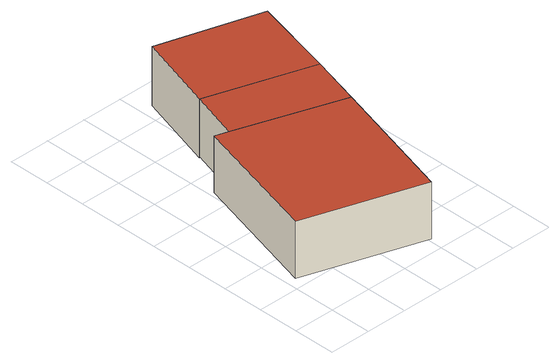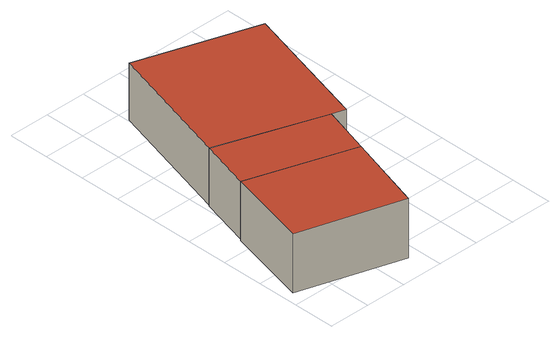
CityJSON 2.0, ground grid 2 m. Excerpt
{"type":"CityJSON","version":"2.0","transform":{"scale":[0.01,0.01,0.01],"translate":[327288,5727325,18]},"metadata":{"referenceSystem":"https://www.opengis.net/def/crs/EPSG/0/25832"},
"CityObjects":{
"building1":{"type":"Building","attributes":{"Geometrietyp2DReferenz":"3000","Gemeindeschluessel":"05170048","function":"31001_2463","roofType":"1000","measuredHeight":2.75},"address":[{"country":"Germany","locality":"Wesel","thoroughfareNumber":"6","thoroughfareName":"Leckerfeld"}],"geometry":[{"type":"Solid","lod":"2","boundaries":[[[[0,1,2,3]],[[4,5,1,0]],[[6,7,5,4]],[[8,9,7,6]],[[3,2,9,8]],[[6,4,0,3,8]],[[1,5,7,9,2]]]],"semantics":{"surfaces":[{"type":"WallSurface"},{"type":"RoofSurface"},{"type":"GroundSurface"}],"values":[[0,0,0,0,0,1,2]]}}]},
"building2":{"type":"Building","attributes":{"Geometrietyp2DReferenz":"3000","Gemeindeschluessel":"05170048","function":"31001_2723","roofType":"1000","measuredHeight":2.79},"address":[{"country":"Germany","locality":"Wesel","thoroughfareNumber":"6","thoroughfareName":"Leckerfeld"}],"geometry":[{"type":"Solid","lod":"2","boundaries":[[[[10,11,12,13]],[[3,14,11,10]],[[8,15,14,3]],[[13,12,15,8]],[[3,10,13,8]],[[11,14,15,12]]]],"semantics":{"surfaces":[{"type":"WallSurface"},{"type":"RoofSurface"},{"type":"GroundSurface"}],"values":[[0,0,0,0,1,2]]}}]},
"building3":{"type":"Building","attributes":{"Geometrietyp2DReferenz":"3000","Gemeindeschluessel":"05170048","function":"51009_1610","roofType":"1000","measuredHeight":2.86},"geometry":[{"type":"Solid","lod":"2","boundaries":[[[[10,16,17,18]],[[13,19,16,10]],[[20,21,19,13]],[[18,17,21,20]],[[13,10,18,20]],[[16,19,21,17]]]],"semantics":{"surfaces":[{"type":"WallSurface"},{"type":"RoofSurface"},{"type":"GroundSurface"}],"values":[[0,0,0,0,1,2]]}}]}
},
"vertices":[
[605,59,374],[605,59,98],[782,689,98],[782,689,374],[36,245,374],[36,245,98],[213,882,374],[213,882,98],[276,861,374],[276,861,98],
[851,935,374],[851,935,94],[346,1099,94],[346,1099,374],[782,689,94],[276,861,94],
[851,935,87],[952,1333,87],[952,1333,374],[346,1099,87],[460,1482,374],[460,1482,87]
]}
